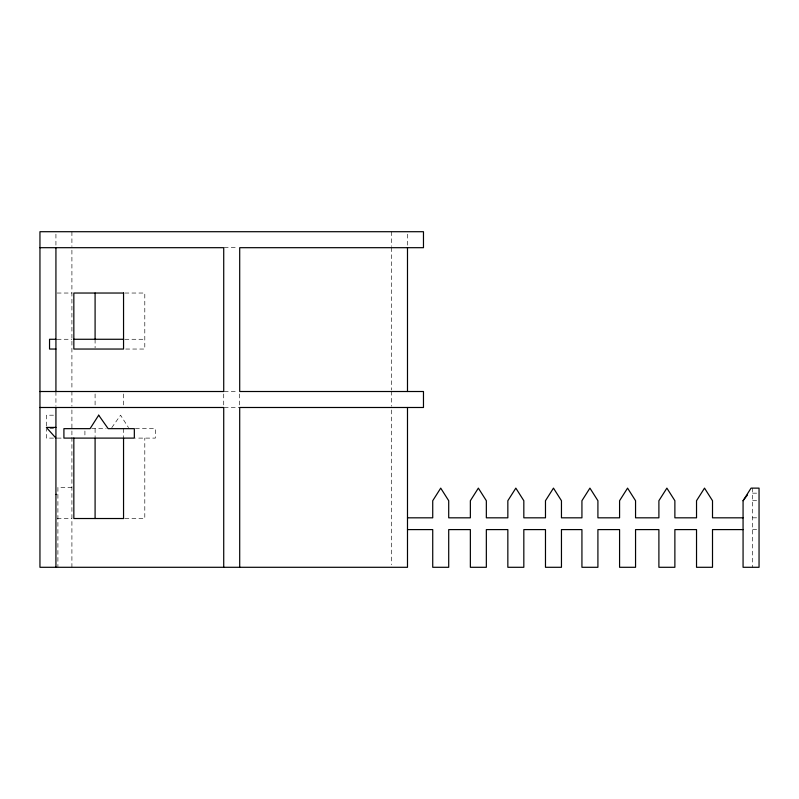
<?xml version="1.0" encoding="UTF-8"?>
<svg xmlns="http://www.w3.org/2000/svg" width="799" height="799" viewBox="0 0 799 799"><rect width="100%" height="100%" fill="white"/><g stroke="black" fill="none" stroke-linecap="round" stroke-linejoin="round"><path stroke-width="0.6" stroke-dasharray="4 3" d="M111.76 427.685L120.559 415.19L128.509 427.615M224.219 247.69L237.952 247.69M57.158 293.033L71.91 293.033M124.914 293.033L144.799 293.033L144.799 349.043L124.914 349.043M57.158 339.275L71.91 339.275M124.914 339.275L144.799 339.275M224.239 391.51L238.222 391.51M224.219 407.49L239.7 407.49M53.533 415.19L46.342 415.19L46.342 427.425M49.938 428.654L53.533 428.654M91.695 428.654L106.157 428.654M135.401 428.654L155.336 428.654L155.336 438.102L135.57 438.102M53.533 438.102L46.342 438.102L46.342 428.654M57.158 438.102L62.072 438.102M71.91 487.39L57.908 487.39L57.908 567.29M752.658 493.163L756.923 493.163M752.658 500.713L759.05 500.713M752.658 517.822L756.923 517.822M57.158 518.521L71.91 518.521M124.914 518.521L144.799 518.521L144.799 438.102M752.658 529.597L756.923 529.597M752.658 488.129L752.658 567.29M407.49 234.167L407.49 246.462M391.51 231.71L391.51 246.462M391.51 247.69L391.51 390.012M391.51 391.26L391.51 406.242M391.51 409.987L391.51 564.793M239.7 393.967L239.7 406.262M223.72 393.967L223.72 406.262M123.545 393.967L123.545 406.262M123.545 428.654L123.545 436.923M95.091 339.275L95.091 347.825M95.091 393.967L95.091 407.49M95.091 428.654L95.091 436.923M84.914 431.011L84.914 436.923M71.91 231.71L71.91 246.462M71.91 250.187L71.91 390.012M71.91 391.26L71.91 406.242M71.91 409.937L71.91 436.873M71.91 437.452L71.91 567.29M55.93 234.167L55.93 246.462M55.93 391.51L55.93 406.262"/><path stroke-width="1.2" d="M743.07 500.713L751.06 488.129L759.05 488.129L759.05 567.29L743.07 567.29L743.07 500.713L747.494 494.901M39.95 247.69L223.72 247.69L223.72 391.51L39.95 391.51M123.675 293.033L73.838 293.033L73.838 349.043L123.545 349.043L123.545 293.033M55.93 339.275L49.538 339.275L49.538 349.043L55.93 349.043M73.838 339.275L123.675 339.275M39.95 407.49L223.72 407.49L223.72 567.29M55.93 427.415L46.342 427.415L55.93 438.102M55.93 494.461L56.719 494.461M407.49 517.822L432.728 517.822L432.728 500.713L440.718 488.129L448.708 500.713L448.708 517.822L470.361 517.822L470.361 500.713L478.351 488.129L486.341 500.713L486.341 517.822L507.844 517.822L507.844 500.713L515.834 488.129L523.824 500.713L523.824 517.822L545.477 517.822L545.477 500.713L553.467 488.129L561.457 500.713L561.457 517.822L581.932 517.822L581.932 500.713L589.922 488.129L597.912 500.713L597.912 517.822L619.575 517.822L619.575 500.713L627.565 488.129L635.555 500.713L635.555 517.822L658.895 517.822L658.895 500.713L666.885 488.129L674.875 500.713L674.875 517.822L696.528 517.822L696.528 500.713L704.518 488.129L712.508 500.713L712.508 517.822L743.07 517.822M123.675 518.521L73.838 518.521L73.838 438.102M407.49 529.597L432.728 529.597L432.728 567.29L448.708 567.29L448.708 529.597L470.361 529.597L470.361 567.29L486.341 567.29L486.341 529.597L507.844 529.597L507.844 567.29L523.824 567.29L523.824 529.597L545.477 529.597L545.477 567.29L561.457 567.29L561.457 529.597L581.932 529.597L581.932 567.29L597.912 567.29L597.912 529.597L619.575 529.597L619.575 567.29L635.555 567.29L635.555 529.597L658.895 529.597L658.895 567.29L674.875 567.29L674.875 529.597L696.528 529.597L696.528 567.29L712.508 567.29L712.508 529.597L743.07 529.597M407.49 247.69L407.49 391.51M407.49 407.49L407.49 567.29L39.95 567.29L39.95 231.71L423.47 231.71L423.47 247.69L239.7 247.69L239.7 391.51L423.47 391.51L423.47 407.49L239.7 407.49L239.7 567.29M123.545 438.102L123.545 518.521M95.091 293.033L95.091 339.275M95.091 438.102L95.091 518.521M55.93 247.69L55.93 391.51M55.93 407.49L55.93 567.29M98.686 415.19L90.077 428.654L63.91 428.654L63.91 438.102L134.332 438.102L134.332 428.654L108.165 428.654L98.686 415.19"/></g></svg>
